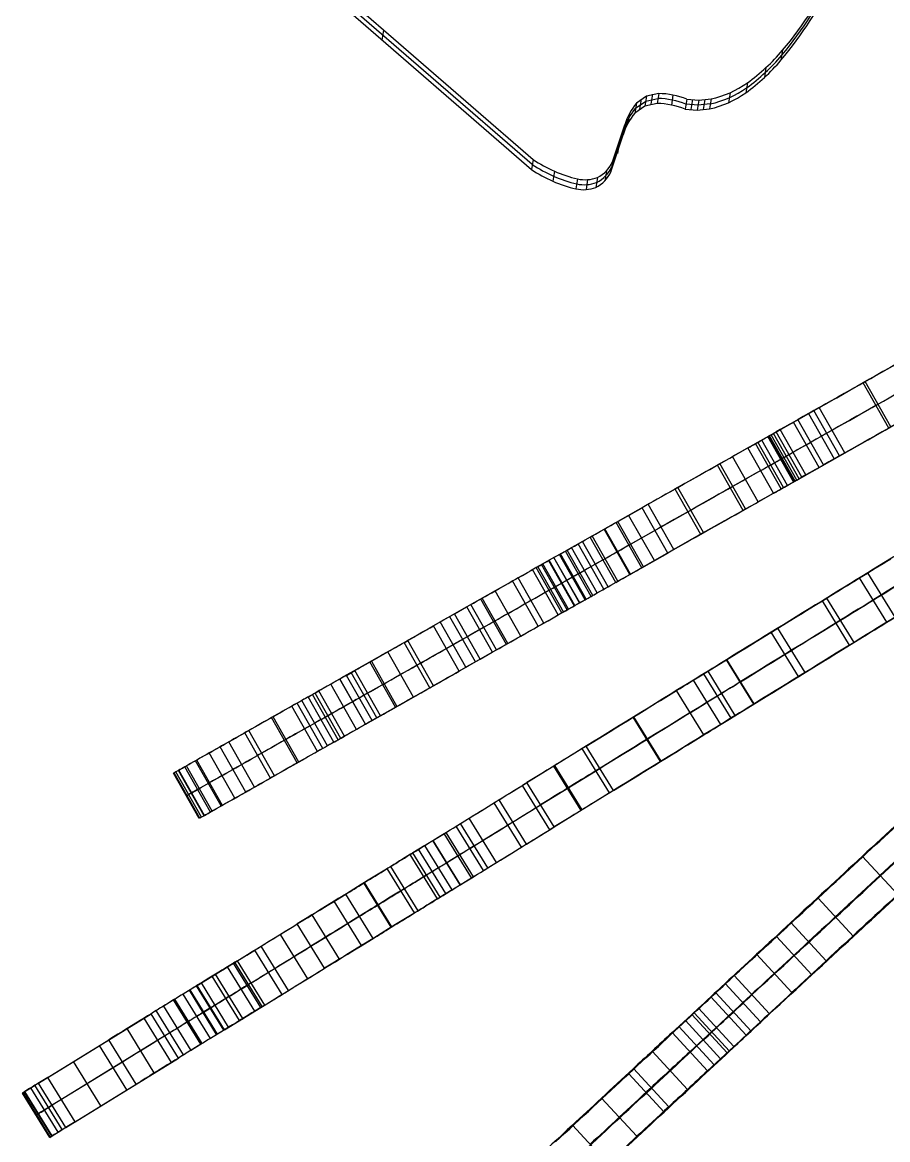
# Model space of a CAD drawing. Extents: x 14 to 133, y -39 to 144.
# Drawn here: x 14.09 to 47.3, y 27.97 to 70.88 of the extents above; entities that cross this region are included whole.
import ezdxf

# ---------------------------------------------------------------- set-up
doc = ezdxf.new("R2010")
doc.units = 0
doc.header["$MEASUREMENT"] = 0
doc.layers.add('LAYER_1', color=255, linetype='CONTINUOUS')

msp = doc.modelspace()

# ---------------------------------------------------------------- linework, layer by layer
at = {"layer": 'LAYER_1', "color": 9}
for p, q in [((22.237, 75.554, 70.058), (33.692, 65.617, 71.632)), ((22.237, 75.554, 70.058), (33.692, 65.617, 71.632)), ((22.175, 75.172, 68.096), (33.63, 65.235, 69.67)), ((22.175, 75.172, 68.096), (33.63, 65.235, 69.67)), ((33.661, 65.426, 70.651), (22.206, 75.363, 69.077)), ((27.902, 70.203, 68.883), (27.964, 70.586, 70.845)), ((43.271, 69.809, 70.512), (43.209, 69.426, 68.55)), ((43.271, 69.809, 70.512), (43.209, 69.426, 68.55)), ((42.634, 69.144, 70.662), (42.572, 68.762, 68.699)), ((41.92, 68.559, 70.798), (41.858, 68.177, 68.836)), ((41.92, 68.559, 70.798), (41.858, 68.177, 68.836)), ((37.628, 67.589, 70.104), (38.018, 67.86, 70.039)), ((38.049, 68.051, 71.02), (37.659, 67.78, 71.085)), ((38.049, 68.051, 71.02), (37.659, 67.78, 71.085)), ((37.84, 67.935, 71.049), (37.778, 67.553, 69.087)), ((38.049, 68.051, 71.02), (37.987, 67.669, 69.058)), ((38.049, 68.051, 71.02), (37.987, 67.669, 69.058)), ((38.018, 67.86, 70.039), (38.485, 67.957, 70.005)), ((38.516, 68.149, 70.986), (38.049, 68.051, 71.02)), ((38.516, 68.149, 70.986), (38.049, 68.051, 71.02)), ((38.277, 68.123, 70.999), (38.215, 67.741, 69.036)), ((38.516, 68.149, 70.986), (38.454, 67.766, 69.024)), ((38.516, 68.149, 70.986), (38.454, 67.766, 69.024)), ((39.064, 68.089, 70.98), (39.002, 67.706, 69.018)), ((39.593, 67.934, 70.994), (39.531, 67.552, 69.032)), ((39.593, 67.934, 70.994), (39.531, 67.552, 69.032)), ((39.593, 67.934, 70.994), (40.059, 67.893, 70.987)), ((39.593, 67.934, 70.994), (40.059, 67.893, 70.987)), ((39.764, 67.531, 69.028), (39.826, 67.914, 70.99)), ((40.059, 67.893, 70.987), (39.997, 67.511, 69.025)), ((40.059, 67.893, 70.987), (39.997, 67.511, 69.025)), ((40.059, 67.893, 70.987), (40.527, 67.939, 70.963)), ((40.059, 67.893, 70.987), (40.527, 67.939, 70.963)), ((40.231, 67.534, 69.013), (40.293, 67.916, 70.975)), ((40.527, 67.939, 70.963), (40.465, 67.557, 69.001)), ((40.527, 67.939, 70.963), (40.465, 67.557, 69.001)), ((41.256, 68.179, 70.893), (41.194, 67.797, 68.931)), ((37.395, 67.388, 71.17), (37.333, 67.005, 69.208)), ((37.659, 67.78, 71.085), (37.597, 67.397, 69.123)), ((37.659, 67.78, 71.085), (37.597, 67.397, 69.123)), ((37.987, 67.669, 69.058), (37.597, 67.397, 69.123)), ((37.987, 67.669, 69.058), (37.597, 67.397, 69.123)), ((38.454, 67.766, 69.024), (37.987, 67.669, 69.058)), ((38.454, 67.766, 69.024), (37.987, 67.669, 69.058)), ((39.531, 67.552, 69.032), (39.997, 67.511, 69.025)), ((39.531, 67.552, 69.032), (39.997, 67.511, 69.025)), ((40.028, 67.702, 70.006), (39.562, 67.743, 70.013)), ((39.997, 67.511, 69.025), (40.465, 67.557, 69.001)), ((39.997, 67.511, 69.025), (40.465, 67.557, 69.001)), ((40.496, 67.748, 69.982), (40.028, 67.702, 70.006)), ((36.744, 65.529, 71.553), (37.217, 66.95, 71.261)), ((36.744, 65.529, 71.553), (37.217, 66.95, 71.261)), ((37.217, 66.95, 71.261), (37.155, 66.568, 69.299)), ((37.217, 66.95, 71.261), (37.155, 66.568, 69.299)), ((36.682, 65.147, 69.591), (37.155, 66.568, 69.299)), ((36.682, 65.147, 69.591), (37.155, 66.568, 69.299)), ((37.186, 66.759, 70.28), (36.713, 65.338, 70.572)), ((37.002, 66.233, 71.407), (36.94, 65.85, 69.445)), ((33.692, 65.617, 71.632), (33.63, 65.235, 69.67)), ((33.692, 65.617, 71.632), (33.63, 65.235, 69.67)), ((36.744, 65.529, 71.553), (36.682, 65.147, 69.591)), ((36.744, 65.529, 71.553), (36.682, 65.147, 69.591)), ((34.512, 65.165, 71.695), (34.45, 64.783, 69.732)), ((35.402, 64.869, 71.724), (35.339, 64.486, 69.762)), ((35.402, 64.869, 71.724), (35.339, 64.486, 69.762)), ((35.787, 64.842, 71.717), (35.725, 64.459, 69.755)), ((36.165, 64.922, 71.689), (36.103, 64.54, 69.727)), ((36.165, 64.922, 71.689), (36.103, 64.54, 69.727)), ((36.506, 65.178, 71.629), (36.444, 64.796, 69.667)), ((42.748, 54.996, 67.461), (47.64, 57.765, 68.266)), ((47.424, 55.345, 69.095), (46.439, 57.086, 69.094)), ((47.347, 55.297, 61.148), (46.362, 57.037, 61.147)), ((43.733, 53.255, 67.462), (48.625, 56.024, 68.267)), ((44.675, 56.088, 70.073), (43.859, 55.626, 70.46)), ((44.675, 56.088, 70.073), (43.859, 55.626, 70.46)), ((44.267, 55.857, 70.267), (45.252, 54.116, 70.268)), ((45.459, 54.229, 63.439), (44.473, 55.97, 63.438)), ((45.459, 54.229, 63.439), (44.473, 55.97, 63.438)), ((45.66, 54.347, 70.074), (44.675, 56.088, 70.073)), ((45.66, 54.347, 70.074), (44.675, 56.088, 70.073)), ((44.674, 53.785, 64.614), (43.688, 55.526, 64.613)), ((44.844, 53.885, 70.461), (43.859, 55.626, 70.46)), ((44.844, 53.885, 70.461), (43.859, 55.626, 70.46)), ((43.695, 53.233, 67.841), (42.709, 54.974, 67.84)), ((42.731, 54.985, 67.084), (42.831, 55.042, 66.469)), ((42.731, 54.985, 67.084), (42.831, 55.042, 66.469)), ((43.716, 53.245, 67.085), (42.731, 54.985, 67.084)), ((43.716, 53.245, 67.085), (42.731, 54.985, 67.084)), ((43.754, 53.266, 66.775), (42.769, 55.007, 66.774)), ((42.831, 55.042, 66.469), (43.028, 55.153, 65.886)), ((42.831, 55.042, 66.469), (43.028, 55.153, 65.886)), ((43.816, 53.301, 66.47), (42.831, 55.042, 66.469)), ((43.816, 53.301, 66.47), (42.831, 55.042, 66.469)), ((43.903, 53.35, 66.173), (42.918, 55.091, 66.172)), ((44.014, 53.413, 65.887), (43.028, 55.153, 65.886)), ((44.014, 53.413, 65.887), (43.028, 55.153, 65.886)), ((44.161, 53.5, 72.058), (43.176, 55.24, 72.057)), ((44.351, 54.755, 70.461), (45.168, 55.218, 70.074)), ((40.767, 53.875, 69.62), (41.943, 54.541, 69.028)), ((40.767, 53.875, 69.62), (41.943, 54.541, 69.028)), ((42.928, 52.8, 69.029), (41.943, 54.541, 69.028)), ((42.928, 52.8, 69.029), (41.943, 54.541, 69.028)), ((43.22, 52.965, 68.827), (42.235, 54.706, 68.826)), ((43.309, 53.018, 73.543), (42.324, 54.759, 73.542)), ((43.309, 53.018, 73.543), (42.324, 54.759, 73.542)), ((43.456, 53.099, 68.546), (42.471, 54.839, 68.545)), ((43.456, 53.099, 68.546), (42.471, 54.839, 68.545)), ((42.339, 52.467, 69.323), (41.354, 54.208, 69.322)), ((43.324, 54.172, 66.469), (43.223, 54.115, 67.084)), ((43.521, 54.283, 65.886), (43.324, 54.172, 66.469)), ((45.66, 54.347, 70.074), (44.844, 53.885, 70.461)), ((45.66, 54.347, 70.074), (44.844, 53.885, 70.461)), ((41.752, 52.135, 69.621), (40.767, 53.875, 69.62)), ((41.752, 52.135, 69.621), (40.767, 53.875, 69.62)), ((41.851, 52.194, 75.526), (40.865, 53.934, 75.525)), ((42.436, 53.67, 69.028), (41.26, 53.005, 69.621)), ((40.054, 53.472, 70.057), (39.128, 52.952, 77.48)), ((43.716, 53.245, 67.085), (43.816, 53.301, 66.47)), ((43.716, 53.245, 67.085), (43.816, 53.301, 66.47)), ((43.816, 53.301, 66.47), (44.014, 53.413, 65.887)), ((43.816, 53.301, 66.47), (44.014, 53.413, 65.887)), ((39.256, 53.024, 77.347), (36.941, 51.715, 79.61)), ((39.256, 53.024, 77.347), (36.941, 51.715, 79.61)), ((40.128, 51.216, 70.829), (39.143, 52.957, 70.828)), ((40.241, 51.284, 77.348), (39.256, 53.024, 77.347)), ((40.241, 51.284, 77.348), (39.256, 53.024, 77.347)), ((41.752, 52.135, 69.621), (42.928, 52.8, 69.029)), ((41.752, 52.135, 69.621), (42.928, 52.8, 69.029)), ((39.099, 50.638, 78.501), (38.114, 52.379, 78.5)), ((36.883, 51.68, 74.557), (37.878, 52.242, 72.51)), ((36.883, 51.68, 74.557), (37.878, 52.242, 72.51)), ((38.348, 50.21, 73.523), (37.362, 51.95, 73.522)), ((37.433, 50.845, 79.611), (39.748, 52.154, 77.348)), ((38.863, 50.501, 72.511), (37.878, 52.242, 72.51)), ((38.863, 50.501, 72.511), (37.878, 52.242, 72.51)), ((37.868, 49.939, 74.558), (36.883, 51.68, 74.557)), ((37.868, 49.939, 74.558), (36.883, 51.68, 74.557)), ((37.926, 49.975, 79.611), (36.941, 51.715, 79.61)), ((37.926, 49.975, 79.611), (36.941, 51.715, 79.61)), ((41.039, 51.732, 70.058), (40.113, 51.211, 77.481)), ((35.882, 51.116, 79.77), (35, 50.617, 79.384)), ((35.882, 51.116, 79.77), (35, 50.617, 79.384)), ((36.867, 49.375, 79.771), (35.882, 51.116, 79.77)), ((36.867, 49.375, 79.771), (35.882, 51.116, 79.77)), ((36.95, 49.42, 75.621), (35.965, 51.161, 75.62)), ((36.95, 49.42, 75.621), (35.965, 51.161, 75.62)), ((37.406, 49.68, 79.773), (36.42, 51.421, 79.772)), ((37.437, 49.696, 75.122), (36.452, 51.436, 75.121)), ((38.371, 51.372, 72.51), (37.376, 50.809, 74.558)), ((40.241, 51.284, 77.348), (37.926, 49.975, 79.611)), ((40.241, 51.284, 77.348), (37.926, 49.975, 79.611)), ((36.155, 48.97, 76.003), (35.169, 50.711, 76.002)), ((36.155, 48.97, 76.003), (35.169, 50.711, 76.002)), ((36.415, 49.119, 79.612), (35.43, 50.86, 79.611)), ((36.575, 49.208, 75.874), (35.59, 50.948, 75.873)), ((34.496, 50.331, 79.126), (34.071, 50.091, 79.24)), ((34.496, 50.331, 79.126), (34.071, 50.091, 79.24)), ((34.284, 50.211, 79.183), (35.269, 48.471, 79.184)), ((34.709, 50.45, 75.884), (34.307, 50.222, 75.471)), ((34.709, 50.45, 75.884), (34.307, 50.222, 75.471)), ((35.292, 48.482, 75.472), (34.307, 50.222, 75.471)), ((35.292, 48.482, 75.472), (34.307, 50.222, 75.471)), ((35.474, 48.585, 75.703), (34.489, 50.325, 75.702)), ((34.496, 50.331, 79.126), (35, 50.617, 79.384)), ((34.496, 50.331, 79.126), (35, 50.617, 79.384)), ((35.482, 48.591, 79.127), (34.496, 50.331, 79.126)), ((35.482, 48.591, 79.127), (34.496, 50.331, 79.126)), ((35.695, 48.71, 75.885), (34.709, 50.45, 75.884)), ((35.695, 48.71, 75.885), (34.709, 50.45, 75.884)), ((35.735, 48.735, 79.251), (34.75, 50.475, 79.25)), ((35.917, 48.836, 75.981), (34.932, 50.576, 75.98)), ((35.985, 48.876, 79.385), (35, 50.617, 79.384)), ((35.985, 48.876, 79.385), (35, 50.617, 79.384)), ((35.493, 49.746, 79.385), (36.374, 50.246, 79.77)), ((37.868, 49.939, 74.558), (38.863, 50.501, 72.511)), ((37.868, 49.939, 74.558), (38.863, 50.501, 72.511)), ((34.071, 50.091, 79.24), (33.668, 49.863, 79.27)), ((34.071, 50.091, 79.24), (33.668, 49.863, 79.27)), ((34.654, 48.122, 79.271), (33.668, 49.863, 79.27)), ((34.654, 48.122, 79.271), (33.668, 49.863, 79.27)), ((34.8, 48.203, 74.308), (33.815, 49.943, 74.307)), ((34.8, 48.203, 74.308), (33.815, 49.943, 74.307)), ((33.87, 49.977, 79.255), (34.855, 48.236, 79.256)), ((35.007, 48.32, 74.912), (34.022, 50.06, 74.911)), ((35.056, 48.35, 79.241), (34.071, 50.091, 79.24)), ((35.056, 48.35, 79.241), (34.071, 50.091, 79.24)), ((33.894, 47.692, 79.085), (32.909, 49.433, 79.084)), ((34.103, 47.807, 72.056), (33.118, 49.547, 72.055)), ((34.564, 49.221, 79.24), (34.989, 49.461, 79.126)), ((34.8, 49.352, 75.472), (35.202, 49.58, 75.885)), ((35.493, 49.746, 79.385), (34.989, 49.461, 79.126)), ((36.867, 49.375, 79.771), (35.985, 48.876, 79.385)), ((36.867, 49.375, 79.771), (35.985, 48.876, 79.385)), ((47.273, 47.843, 68.673), (46.224, 49.546, 68.673)), ((47.589, 48.04, 60.783), (46.54, 49.743, 60.783)), ((32.237, 49.047, 69.89), (31.152, 48.431, 67.586)), ((32.237, 49.047, 69.89), (31.152, 48.431, 67.586)), ((33.222, 47.306, 69.891), (32.237, 49.047, 69.89)), ((33.222, 47.306, 69.891), (32.237, 49.047, 69.89)), ((33.225, 47.313, 78.633), (32.24, 49.054, 78.632)), ((33.225, 47.313, 78.633), (32.24, 49.054, 78.632)), ((34.161, 48.993, 79.271), (34.564, 49.221, 79.24)), ((40.062, 45.752, 68.218), (45.454, 49.072, 69.136)), ((32.288, 46.782, 77.456), (31.303, 48.523, 77.455)), ((32.288, 46.782, 77.456), (31.303, 48.523, 77.455)), ((32.673, 46.995, 68.743), (31.687, 48.735, 68.742)), ((32.723, 47.029, 78.079), (31.738, 48.77, 78.078)), ((35.482, 48.591, 79.127), (35.056, 48.35, 79.241)), ((35.482, 48.591, 79.127), (35.056, 48.35, 79.241)), ((35.695, 48.71, 75.885), (35.292, 48.482, 75.472)), ((35.695, 48.71, 75.885), (35.292, 48.482, 75.472)), ((35.482, 48.591, 79.127), (35.985, 48.876, 79.385)), ((35.482, 48.591, 79.127), (35.985, 48.876, 79.385)), ((45.846, 46.967, 62.117), (44.798, 48.67, 62.118)), ((45.846, 46.967, 62.117), (44.798, 48.67, 62.118)), ((46.013, 47.067, 69.397), (44.964, 48.771, 69.397)), ((46.013, 47.067, 69.397), (44.964, 48.771, 69.397)), ((31.152, 48.431, 67.586), (29.874, 47.707, 65.739)), ((31.152, 48.431, 67.586), (29.874, 47.707, 65.739)), ((31.666, 46.43, 76.32), (30.681, 48.17, 76.319)), ((32.137, 46.691, 67.587), (31.152, 48.431, 67.586)), ((32.137, 46.691, 67.587), (31.152, 48.431, 67.586)), ((31.644, 47.561, 67.587), (32.729, 48.177, 69.89)), ((35.056, 48.35, 79.241), (34.654, 48.122, 79.271)), ((35.056, 48.35, 79.241), (34.654, 48.122, 79.271)), ((30.859, 45.967, 65.74), (29.874, 47.707, 65.739)), ((30.859, 45.967, 65.74), (29.874, 47.707, 65.739)), ((31.114, 46.117, 75.138), (30.129, 47.857, 75.137)), ((31.114, 46.117, 75.138), (30.129, 47.857, 75.137)), ((31.477, 46.317, 66.683), (30.491, 48.057, 66.682)), ((26.311, 45.69, 64.758), (29.628, 47.567, 65.303)), ((30.367, 46.837, 65.739), (31.644, 47.561, 67.587)), ((33.222, 47.306, 69.891), (32.137, 46.691, 67.587)), ((33.222, 47.306, 69.891), (32.137, 46.691, 67.587)), ((41.11, 44.049, 68.217), (46.503, 47.369, 69.136)), ((43.883, 45.757, 64.017), (42.834, 47.46, 64.017)), ((44.133, 45.91, 70.269), (43.085, 47.613, 70.269)), ((29.725, 45.328, 71.739), (28.74, 47.069, 71.738)), ((29.871, 45.406, 63.791), (28.885, 47.146, 63.79)), ((26.85, 45.989, 55.176), (28.117, 46.71, 61.715)), ((26.85, 45.989, 55.176), (28.117, 46.71, 61.715)), ((27.484, 46.35, 58.445), (28.469, 44.609, 58.446)), ((29.102, 44.97, 61.716), (28.117, 46.71, 61.715)), ((29.102, 44.97, 61.716), (28.117, 46.71, 61.715)), ((32.137, 46.691, 67.587), (30.859, 45.967, 65.74)), ((32.137, 46.691, 67.587), (30.859, 45.967, 65.74)), ((42.162, 44.697, 66.217), (41.113, 46.4, 66.218)), ((42.162, 44.697, 66.217), (41.113, 46.4, 66.218)), ((42.183, 44.709, 70.89), (41.134, 46.412, 70.89)), ((42.183, 44.709, 70.89), (41.134, 46.412, 70.89)), ((26.525, 45.804, 53.684), (26.85, 45.989, 55.176)), ((26.525, 45.804, 53.684), (26.85, 45.989, 55.176)), ((27.835, 44.249, 55.177), (26.85, 45.989, 55.176)), ((27.835, 44.249, 55.177), (26.85, 45.989, 55.176)), ((28.417, 44.586, 68.298), (27.432, 46.326, 68.297)), ((28.417, 44.586, 68.298), (27.432, 46.326, 68.297)), ((41.457, 44.263, 67.444), (40.409, 45.966, 67.445)), ((27.262, 43.923, 53.088), (26.277, 45.663, 53.087)), ((27.265, 43.931, 64.636), (26.279, 45.672, 64.635)), ((27.51, 44.064, 53.685), (26.525, 45.804, 53.684)), ((27.51, 44.064, 53.685), (26.525, 45.804, 53.684)), ((27.691, 44.167, 54.425), (26.706, 45.907, 54.424)), ((27.296, 43.949, 64.759), (30.613, 45.827, 65.304)), ((28.61, 45.84, 61.715), (27.343, 45.119, 55.176)), ((40.901, 43.92, 68.773), (39.853, 45.624, 68.773)), ((40.901, 43.92, 68.773), (39.853, 45.624, 68.773)), ((41.293, 44.161, 72.615), (40.245, 45.864, 72.616)), ((26.209, 43.331, 58.999), (25.224, 45.071, 58.998)), ((26.312, 43.385, 52.076), (25.327, 45.126, 52.075)), ((26.456, 43.472, 60.853), (25.471, 45.212, 60.852)), ((26.456, 43.472, 60.853), (25.471, 45.212, 60.852)), ((26.91, 43.724, 52.563), (25.925, 45.464, 52.562)), ((26.91, 43.724, 52.563), (25.925, 45.464, 52.562)), ((27.343, 45.119, 55.176), (27.017, 44.934, 53.684)), ((40.244, 43.514, 74.212), (39.195, 45.217, 74.213)), ((40.244, 43.514, 74.212), (39.195, 45.217, 74.213)), ((25.624, 42.995, 51.786), (24.639, 44.736, 51.785)), ((25.624, 42.995, 51.786), (24.639, 44.736, 51.785)), ((25.805, 43.1, 56.123), (24.819, 44.84, 56.122)), ((26.048, 43.238, 57.132), (25.063, 44.979, 57.131)), ((26.048, 43.238, 57.132), (25.063, 44.979, 57.131)), ((27.835, 44.249, 55.177), (29.102, 44.97, 61.716)), ((27.835, 44.249, 55.177), (29.102, 44.97, 61.716)), ((24.698, 42.471, 51.636), (23.713, 44.211, 51.635)), ((25.412, 42.877, 55.178), (24.427, 44.618, 55.177)), ((25.412, 42.877, 55.178), (24.427, 44.618, 55.177)), ((27.51, 44.064, 53.685), (27.835, 44.249, 55.177)), ((27.51, 44.064, 53.685), (27.835, 44.249, 55.177)), ((38.609, 42.509, 70.258), (37.561, 44.212, 70.258)), ((24.642, 42.441, 54.27), (23.657, 44.181, 54.269)), ((37.015, 43.876, 70.728), (36.155, 43.345, 77.696)), ((38.582, 42.491, 76.247), (37.533, 44.194, 76.248)), ((23.61, 41.856, 53.821), (22.625, 43.597, 53.82)), ((23.61, 41.856, 53.821), (22.625, 43.597, 53.82)), ((23.763, 41.941, 51.624), (22.777, 43.682, 51.623)), ((23.763, 41.941, 51.624), (22.777, 43.682, 51.623)), ((22.662, 41.32, 53.912), (21.676, 43.06, 53.911)), ((23.004, 41.512, 51.616), (22.019, 43.253, 51.615)), ((35.728, 43.082, 78.107), (33.285, 41.577, 80.273)), ((35.728, 43.082, 78.107), (33.285, 41.577, 80.273)), ((36.623, 41.286, 72.26), (35.575, 42.989, 72.261)), ((36.623, 41.286, 72.26), (35.575, 42.989, 72.261)), ((36.776, 41.379, 78.106), (35.728, 43.082, 78.107)), ((36.776, 41.379, 78.106), (35.728, 43.082, 78.107)), ((21.721, 40.787, 53.748), (20.736, 42.527, 53.747)), ((21.721, 40.787, 53.748), (20.736, 42.527, 53.747)), ((21.765, 40.811, 51.835), (20.78, 42.551, 51.834)), ((22.25, 41.085, 51.7), (21.265, 42.826, 51.699)), ((22.25, 41.085, 51.7), (21.265, 42.826, 51.699)), ((19.912, 42.061, 52.988), (19.906, 42.057, 52.589)), ((19.912, 42.061, 52.988), (19.906, 42.057, 52.589)), ((20.892, 40.317, 52.59), (19.906, 42.057, 52.589)), ((20.892, 40.317, 52.59), (19.906, 42.057, 52.589)), ((20.095, 42.164, 53.328), (19.912, 42.061, 52.988)), ((20.095, 42.164, 53.328), (19.912, 42.061, 52.988)), ((20.897, 40.32, 52.989), (19.912, 42.061, 52.988)), ((20.897, 40.32, 52.989), (19.912, 42.061, 52.988)), ((20.968, 40.361, 53.173), (19.983, 42.101, 53.172)), ((21.062, 40.413, 52.287), (20.076, 42.153, 52.286)), ((21.08, 40.424, 53.329), (20.095, 42.164, 53.328)), ((21.08, 40.424, 53.329), (20.095, 42.164, 53.328)), ((21.308, 40.552, 52.064), (20.322, 42.293, 52.063)), ((21.308, 40.552, 52.064), (20.322, 42.293, 52.063)), ((21.378, 40.593, 53.584), (20.393, 42.333, 53.583)), ((33.809, 40.726, 80.273), (36.252, 42.23, 78.107)), ((35.539, 40.618, 73.701), (34.49, 42.321, 73.701)), ((35.571, 40.636, 79.214), (34.522, 42.339, 79.215)), ((38.063, 42.173, 70.728), (37.203, 41.641, 77.696)), ((20.871, 40.305, 52.79), (19.885, 42.046, 52.789)), ((34.505, 39.981, 75.191), (33.457, 41.684, 75.192)), ((34.505, 39.981, 75.191), (33.457, 41.684, 75.192)), ((20.404, 41.19, 52.989), (20.587, 41.294, 53.328)), ((34.334, 39.874, 80.273), (33.285, 41.577, 80.273)), ((34.334, 39.874, 80.273), (33.285, 41.577, 80.273)), ((36.776, 41.379, 78.106), (34.334, 39.874, 80.273)), ((36.776, 41.379, 78.106), (34.334, 39.874, 80.273)), ((20.399, 41.187, 52.59), (20.404, 41.19, 52.989)), ((33.252, 39.208, 81.12), (32.203, 40.911, 81.121)), ((33.438, 39.324, 76.679), (32.39, 41.027, 76.68)), ((21.08, 40.424, 53.329), (20.897, 40.32, 52.989)), ((21.08, 40.424, 53.329), (20.897, 40.32, 52.989)), ((20.897, 40.32, 52.989), (20.892, 40.317, 52.59)), ((20.897, 40.32, 52.989), (20.892, 40.317, 52.59)), ((31.794, 38.311, 78.107), (30.745, 40.014, 78.107)), ((31.952, 38.408, 81.185), (30.904, 40.111, 81.185)), ((31.952, 38.408, 81.185), (30.904, 40.111, 81.185)), ((32.283, 38.612, 78.074), (31.235, 40.315, 78.074)), ((32.283, 38.612, 78.074), (31.235, 40.315, 78.074)), ((31.324, 38.022, 77.94), (30.276, 39.725, 77.94)), ((31.324, 38.022, 77.94), (30.276, 39.725, 77.94)), ((31.406, 38.071, 80.97), (30.357, 39.774, 80.971)), ((29.542, 39.274, 77.02), (29.082, 38.99, 75.6)), ((29.542, 39.274, 77.02), (29.082, 38.99, 75.6)), ((30.347, 37.42, 76.316), (29.298, 39.123, 76.316)), ((30.591, 37.57, 77.02), (29.542, 39.274, 77.02)), ((30.591, 37.57, 77.02), (29.542, 39.274, 77.02)), ((30.895, 37.758, 77.549), (29.846, 39.461, 77.549)), ((30.901, 37.761, 80.644), (29.853, 39.464, 80.644)), ((30.901, 37.761, 80.644), (29.853, 39.464, 80.644)), ((30.02, 37.218, 80.682), (28.972, 38.921, 80.683)), ((30.13, 37.287, 75.6), (29.082, 38.99, 75.6)), ((30.13, 37.287, 75.6), (29.082, 38.99, 75.6)), ((47.689, 37.386, 60.732), (46.332, 38.856, 60.74)), ((29.145, 36.679, 80.559), (28.096, 38.383, 80.559)), ((29.145, 36.679, 80.559), (28.096, 38.383, 80.559)), ((29.283, 36.766, 73.164), (28.234, 38.469, 73.164)), ((29.606, 38.139, 75.6), (30.067, 38.422, 77.02)), ((28.248, 36.128, 80.109), (27.2, 37.831, 80.109)), ((28.276, 36.147, 70.813), (27.227, 37.85, 70.813)), ((28.276, 36.147, 70.813), (27.227, 37.85, 70.813)), ((27.555, 35.701, 79.304), (26.506, 37.404, 79.304)), ((27.555, 35.701, 79.304), (26.506, 37.404, 79.304)), ((30.591, 37.57, 77.02), (30.13, 37.287, 75.6)), ((30.591, 37.57, 77.02), (30.13, 37.287, 75.6)), ((27.105, 35.426, 68.774), (26.057, 37.129, 68.774)), ((45.994, 35.778, 68.982), (44.637, 37.248, 68.99)), ((45.994, 35.778, 68.982), (44.637, 37.248, 68.99)), ((26.259, 34.903, 76.888), (25.21, 36.606, 76.889)), ((25.69, 34.555, 66.961), (24.641, 36.258, 66.961)), ((25.69, 34.555, 66.961), (24.641, 36.258, 66.961)), ((38.534, 31.621, 68.386), (43.339, 36.048, 69.398)), ((44.948, 34.846, 62.958), (43.592, 36.315, 62.966)), ((44.948, 34.846, 62.958), (43.592, 36.315, 62.966)), ((25.04, 34.153, 74.418), (23.991, 35.856, 74.418)), ((25.04, 34.153, 74.418), (23.991, 35.856, 74.418)), ((44.399, 34.304, 69.454), (43.042, 35.774, 69.461)), ((20.803, 33.896, 64.937), (23.426, 35.51, 65.384)), ((24.061, 33.551, 72.051), (23.013, 35.254, 72.051)), ((24.298, 33.699, 65.079), (23.25, 35.402, 65.08)), ((23.297, 33.081, 69.577), (22.248, 34.785, 69.577)), ((23.297, 33.081, 69.577), (22.248, 34.785, 69.577)), ((23.392, 33.142, 62.826), (22.344, 34.845, 62.827)), ((23.392, 33.142, 62.826), (22.344, 34.845, 62.827)), ((43.629, 33.621, 64.32), (42.273, 35.091, 64.327)), ((22.552, 32.626, 56.536), (21.503, 34.329, 56.536)), ((23.009, 32.907, 59.106), (21.96, 34.61, 59.107)), ((23.009, 32.907, 59.106), (21.96, 34.61, 59.107)), ((23.247, 33.053, 60.96), (22.198, 34.756, 60.96)), ((39.891, 30.151, 68.378), (44.695, 34.578, 69.39)), ((22.007, 32.291, 53.989), (20.959, 33.994, 53.99)), ((22.007, 32.291, 53.989), (20.959, 33.994, 53.99)), ((22.426, 32.546, 67.305), (21.377, 34.249, 67.306)), ((42.425, 32.503, 65.867), (41.069, 33.973, 65.875)), ((42.425, 32.503, 65.867), (41.069, 33.973, 65.875)), ((42.77, 32.801, 69.617), (41.414, 34.271, 69.625)), ((42.77, 32.801, 69.617), (41.414, 34.271, 69.625)), ((20.798, 33.893, 64.909), (20.257, 33.56, 61.033)), ((20.798, 33.893, 64.909), (20.257, 33.56, 61.033)), ((21.305, 31.857, 61.033), (20.257, 33.56, 61.033)), ((21.305, 31.857, 61.033), (20.257, 33.56, 61.033)), ((21.546, 32.005, 62.976), (20.498, 33.708, 62.977)), ((21.575, 32.025, 52.769), (20.526, 33.728, 52.77)), ((21.575, 32.025, 52.769), (20.526, 33.728, 52.77)), ((21.825, 32.179, 53.363), (20.776, 33.882, 53.363)), ((21.847, 32.19, 64.909), (20.798, 33.893, 64.909)), ((21.847, 32.19, 64.909), (20.798, 33.893, 64.909)), ((21.851, 32.193, 64.936), (24.474, 33.807, 65.383)), ((42.061, 32.138, 71.263), (40.704, 33.608, 71.271)), ((20.563, 31.401, 55.78), (19.514, 33.104, 55.78)), ((20.563, 31.401, 55.78), (19.514, 33.104, 55.78)), ((20.94, 31.634, 52.012), (19.891, 33.337, 52.013)), ((20.985, 31.661, 58.396), (19.936, 33.364, 58.397)), ((20.781, 32.709, 61.033), (21.322, 33.041, 64.909)), ((41.872, 31.987, 66.781), (40.516, 33.457, 66.789)), ((15.063, 30.365, 51.648), (19.029, 32.806, 51.693)), ((15.063, 30.365, 51.648), (19.029, 32.806, 51.693)), ((19.812, 30.939, 54.623), (18.764, 32.642, 54.623)), ((19.812, 30.939, 54.623), (18.764, 32.642, 54.623)), ((20.077, 31.103, 51.693), (19.029, 32.806, 51.693)), ((20.077, 31.103, 51.693), (19.029, 32.806, 51.693)), ((20.276, 31.225, 55.122), (19.228, 32.928, 55.122)), ((39.538, 32.55, 67.904), (40.044, 33.016, 67.784)), ((39.538, 32.55, 67.904), (40.044, 33.016, 67.784)), ((39.791, 32.783, 67.844), (41.147, 31.313, 67.836)), ((41.236, 31.369, 72.806), (39.88, 32.839, 72.814)), ((41.236, 31.369, 72.806), (39.88, 32.839, 72.814)), ((41.4, 31.546, 67.776), (40.044, 33.016, 67.784)), ((41.4, 31.546, 67.776), (40.044, 33.016, 67.784)), ((19.153, 30.534, 54.241), (18.105, 32.237, 54.242)), ((21.847, 32.19, 64.909), (21.305, 31.857, 61.033)), ((21.847, 32.19, 64.909), (21.305, 31.857, 61.033)), ((39.034, 32.084, 68.106), (39.538, 32.55, 67.904)), ((39.034, 32.084, 68.106), (39.538, 32.55, 67.904)), ((39.286, 32.317, 68.005), (40.642, 30.847, 67.997)), ((40.894, 31.08, 67.896), (39.538, 32.55, 67.904)), ((40.894, 31.08, 67.896), (39.538, 32.55, 67.904)), ((40.722, 32.281, 67.78), (40.216, 31.815, 67.9)), ((14.71, 30.147, 53.336), (17.402, 31.805, 53.99)), ((14.71, 30.147, 53.336), (17.402, 31.805, 53.99)), ((19.553, 31.955, 51.693), (15.587, 29.513, 51.648)), ((18.451, 30.101, 53.99), (17.402, 31.805, 53.99)), ((18.451, 30.101, 53.99), (17.402, 31.805, 53.99)), ((40.391, 30.614, 68.098), (39.034, 32.084, 68.106)), ((40.391, 30.614, 68.098), (39.034, 32.084, 68.106)), ((40.216, 31.815, 67.9), (39.712, 31.349, 68.102)), ((18.094, 29.882, 51.66), (17.046, 31.585, 51.661)), ((39.623, 29.903, 68.554), (38.267, 31.373, 68.562)), ((40.894, 31.08, 67.896), (41.4, 31.546, 67.776)), ((40.894, 31.08, 67.896), (41.4, 31.546, 67.776)), ((17.927, 30.953, 53.99), (15.234, 29.296, 53.336)), ((17.106, 29.273, 53.656), (16.057, 30.977, 53.656)), ((16.111, 28.661, 51.648), (20.077, 31.103, 51.693)), ((16.111, 28.661, 51.648), (20.077, 31.103, 51.693)), ((40.391, 30.614, 68.098), (40.894, 31.08, 67.896)), ((40.391, 30.614, 68.098), (40.894, 31.08, 67.896)), ((38.719, 29.027, 76.655), (37.363, 30.497, 76.663)), ((38.9, 29.233, 69.126), (37.544, 30.703, 69.134)), ((38.9, 29.233, 69.126), (37.544, 30.703, 69.134)), ((15.618, 28.358, 51.819), (14.569, 30.061, 51.819)), ((15.759, 28.444, 53.336), (14.71, 30.147, 53.336)), ((15.759, 28.444, 53.336), (14.71, 30.147, 53.336)), ((16.111, 28.661, 51.648), (15.063, 30.365, 51.648)), ((16.111, 28.661, 51.648), (15.063, 30.365, 51.648)), ((15.759, 28.444, 53.336), (18.451, 30.101, 53.99)), ((15.759, 28.444, 53.336), (18.451, 30.101, 53.99)), ((14.087, 29.764, 52.567), (14.182, 29.822, 52.216)), ((14.087, 29.764, 52.567), (14.182, 29.822, 52.216)), ((14.171, 29.815, 52.921), (14.087, 29.764, 52.567)), ((14.171, 29.815, 52.921), (14.087, 29.764, 52.567)), ((15.136, 28.061, 52.566), (14.087, 29.764, 52.567)), ((15.136, 28.061, 52.566), (14.087, 29.764, 52.567)), ((15.156, 28.073, 52.751), (14.107, 29.776, 52.751)), ((15.161, 28.076, 52.383), (14.113, 29.78, 52.383)), ((15.22, 28.112, 52.921), (14.171, 29.815, 52.921)), ((15.22, 28.112, 52.921), (14.171, 29.815, 52.921)), ((15.23, 28.119, 52.215), (14.182, 29.822, 52.216)), ((15.23, 28.119, 52.215), (14.182, 29.822, 52.216)), ((15.461, 28.261, 53.179), (14.413, 29.964, 53.179)), ((36.781, 29.996, 69.887), (35.804, 29.048, 78.671)), ((37.68, 28.101, 70.385), (36.324, 29.571, 70.393)), ((14.706, 28.97, 52.215), (14.612, 28.912, 52.566)), ((14.612, 28.912, 52.566), (14.696, 28.964, 52.921)), ((36.562, 27.062, 71.808), (35.206, 28.532, 71.816)), ((36.562, 27.062, 71.808), (35.206, 28.532, 71.816)), ((38.138, 28.526, 69.879), (37.161, 27.578, 78.663)), ((15.136, 28.061, 52.566), (15.23, 28.119, 52.215)), ((15.136, 28.061, 52.566), (15.23, 28.119, 52.215)), ((15.22, 28.112, 52.921), (15.136, 28.061, 52.566)), ((15.22, 28.112, 52.921), (15.136, 28.061, 52.566))]:
    msp.add_line(p, q, dxfattribs=at)
at = {"layer": 'LAYER_1', "color": 9, "extrusion": (0.031089, 0.19122, 0.981055)}
for centre, radius, start, end in [((-16.678, -69.275, 83.87), 17.106, 150.1119, 162.9752), ((-16.678, -69.275, 83.87), 17.106, 150.1119, 162.9752), ((-16.678, -69.275, 81.87), 17.106, 150.1119, 162.9752), ((-16.678, -69.275, 81.87), 17.106, 150.1119, 162.9752), ((-16.678, -69.274, 82.87), 17.105, 150.1118, 162.9752), ((-24.795, -64.724, 82.87), 7.801, 135.6668, 149.3794), ((-24.795, -64.724, 83.87), 7.801, 135.6668, 149.3794), ((-24.795, -64.724, 83.87), 7.801, 135.6668, 149.3794), ((-24.795, -64.724, 81.87), 7.801, 135.6668, 149.3794), ((-24.795, -64.724, 81.87), 7.801, 135.6668, 149.3794), ((-27.667, -61.948, 82.87), 3.807, 112.0989, 135.3464), ((-27.667, -61.948, 83.87), 3.807, 112.0991, 135.3462), ((-27.667, -61.948, 83.87), 3.807, 112.0991, 135.3462), ((-27.519, -55.245, 82.87), 3.089, 257.6901, 278.1552), ((-27.519, -55.245, 83.87), 3.089, 257.6901, 278.1551), ((-27.519, -55.245, 83.87), 3.089, 257.6901, 278.1551), ((-27.667, -61.948, 81.87), 3.807, 112.0991, 135.3462), ((-27.667, -61.948, 81.87), 3.807, 112.0991, 135.3462), ((-28.333, -56.605, 81.87), 2.359, 329.7993, 353.1856), ((-28.333, -56.605, 81.87), 2.359, 329.7993, 353.1856), ((-28.333, -56.605, 82.87), 2.359, 329.799, 353.1858), ((-28.333, -56.605, 83.87), 2.359, 329.7993, 353.1856), ((-28.333, -56.605, 83.87), 2.359, 329.7993, 353.1856), ((-27.519, -55.245, 81.87), 3.089, 257.6901, 278.1551), ((-27.519, -55.245, 81.87), 3.089, 257.6901, 278.1551), ((-24.892, -59.548, 81.87), 5.068, 64.6934, 85.9391), ((-24.892, -59.548, 81.87), 5.068, 64.6934, 85.9391), ((-24.892, -59.548, 82.87), 5.068, 64.6934, 85.9392), ((-24.892, -59.548, 83.87), 5.068, 64.6934, 85.9391), ((-24.892, -59.548, 83.87), 5.068, 64.6934, 85.9391), ((-24.484, -55.718, 82.87), 1.313, 127.2067, 164.9922), ((-24.484, -55.718, 83.87), 1.313, 127.2074, 164.9915), ((-24.484, -55.718, 83.87), 1.313, 127.2074, 164.9915), ((-24.599, -55.859, 83.87), 1.367, 87.2286, 119.7699), ((-24.599, -55.859, 83.87), 1.367, 87.2286, 119.7699), ((-24.484, -55.718, 81.87), 1.313, 127.2074, 164.9915), ((-24.484, -55.718, 81.87), 1.313, 127.2074, 164.9915), ((-24.599, -55.859, 81.87), 1.367, 87.2286, 119.7699), ((-24.599, -55.859, 81.87), 1.367, 87.2286, 119.7699), ((-24.599, -55.859, 82.87), 1.367, 87.228, 119.7705)]:
    msp.add_arc(centre, radius, start, end, dxfattribs=at)
at = {"layer": 'LAYER_1', "color": 9, "extrusion": (-0.492599, 0.870256, -0.000508105)}
for centre, radius, start, end in [((-88.96, 82.753, 26.768), 29.785, 307.4632, 319.6096), ((-88.96, 82.753, 26.768), 29.785, 307.4632, 319.6096), ((-58.295, 50.507, 26.768), 21.233, 112.7562, 124.9081), ((-58.295, 50.507, 26.768), 21.233, 112.7562, 124.9081), ((-88.96, 82.753, 25.768), 29.785, 307.4632, 319.6097), ((-58.295, 50.507, 25.768), 21.232, 112.7562, 124.9082), ((-88.96, 82.753, 24.768), 29.785, 307.4632, 319.6096), ((-88.96, 82.753, 24.768), 29.785, 307.4632, 319.6096), ((-58.295, 50.507, 24.768), 21.233, 112.7562, 124.9081), ((-58.295, 50.507, 24.768), 21.233, 112.7562, 124.9081), ((-75.812, 71.707, 26.768), 12.614, 319.1237, 332.5866), ((-75.812, 71.707, 26.768), 12.614, 319.1237, 332.5866), ((-52.517, 65.053, 26.768), 14.133, 143.0119, 157.4433), ((-52.517, 65.053, 26.768), 14.133, 143.0119, 157.4433), ((-62.047, 67.405, 26.768), 2.246, 149.1047, 187.8783), ((-62.047, 67.405, 26.768), 2.246, 149.1047, 187.8783), ((-75.811, 71.707, 25.768), 12.614, 319.1236, 332.5866), ((-41.348, 56.288, 26.768), 28.33, 131.9398, 142.4434), ((-41.348, 56.288, 26.768), 28.33, 131.9398, 142.4434), ((-62.762, 67.656, 26.768), 1.512, 113.642, 143.3511), ((-62.762, 67.656, 26.768), 1.512, 113.642, 143.3511), ((-52.517, 65.053, 25.768), 14.133, 143.0119, 157.4433), ((-62.047, 67.405, 25.768), 2.246, 149.1038, 187.8791), ((-75.812, 71.707, 24.768), 12.614, 319.1237, 332.5866), ((-75.812, 71.707, 24.768), 12.614, 319.1237, 332.5866), ((-65.311, 76.768, 26.768), 7.858, 294.7857, 327.3032), ((-65.311, 76.768, 26.768), 7.858, 294.7857, 327.3032), ((-41.347, 56.287, 25.768), 28.33, 131.9399, 142.4433), ((-62.762, 67.656, 25.768), 1.512, 113.6416, 143.3515), ((-52.517, 65.053, 24.768), 14.133, 143.0119, 157.4433), ((-52.517, 65.053, 24.768), 14.133, 143.0119, 157.4433), ((-62.047, 67.405, 24.768), 2.246, 149.1047, 187.8783), ((-62.047, 67.405, 24.768), 2.246, 149.1047, 187.8783), ((-65.311, 76.768, 25.768), 7.858, 294.7851, 327.3039), ((-41.348, 56.288, 24.768), 28.33, 131.9398, 142.4434), ((-41.348, 56.288, 24.768), 28.33, 131.9398, 142.4434), ((-62.762, 67.656, 24.768), 1.512, 113.642, 143.3511), ((-62.762, 67.656, 24.768), 1.512, 113.642, 143.3511), ((-65.311, 76.768, 24.768), 7.858, 294.7857, 327.3032), ((-65.311, 76.768, 24.768), 7.858, 294.7857, 327.3032), ((-56.724, 77.482, 26.768), 2.323, 82.1336, 112.766), ((-56.724, 77.482, 26.768), 2.323, 82.1336, 112.766), ((-52.687, 70.797, 26.768), 6.159, 128.2484, 142.2135), ((-52.687, 70.797, 26.768), 6.159, 128.2484, 142.2135), ((-55.352, 74.171, 26.768), 1.86, 97.2364, 128.1277), ((-55.352, 74.171, 26.768), 1.86, 97.2364, 128.1277), ((-55.529, 75.031, 26.768), 0.986, 61.4496, 93.3256), ((-55.529, 75.031, 26.768), 0.986, 61.4496, 93.3256), ((-56.724, 77.482, 25.768), 2.323, 82.1331, 112.7665), ((-52.687, 70.797, 25.768), 6.159, 128.2484, 142.2135), ((-58.053, 73.085, 26.768), 4.209, 17.08, 34.7669), ((-58.053, 73.085, 26.768), 4.209, 17.08, 34.7669), ((-55.352, 74.171, 25.768), 1.86, 97.2358, 128.1283), ((-30.198, 81.532, 26.768), 24.899, 196.8353, 207.8422), ((-30.198, 81.532, 26.768), 24.899, 196.8353, 207.8422), ((-54.005, 76.487, 26.768), 2.801, 50.4269, 87.0807), ((-54.005, 76.487, 26.768), 2.801, 50.4269, 87.0807), ((-55.529, 75.031, 25.768), 0.986, 61.4489, 93.3262), ((-56.724, 77.482, 24.768), 2.323, 82.1336, 112.766), ((-56.724, 77.482, 24.768), 2.323, 82.1336, 112.766), ((-52.687, 70.797, 24.768), 6.159, 128.2484, 142.2135), ((-52.687, 70.797, 24.768), 6.159, 128.2484, 142.2135), ((-58.053, 73.085, 25.768), 4.209, 17.0798, 34.7671), ((-55.352, 74.171, 24.768), 1.86, 97.2364, 128.1277), ((-55.352, 74.171, 24.768), 1.86, 97.2364, 128.1277), ((-56.203, 73.923, 26.768), 6.178, 35.0237, 49.8618), ((-56.203, 73.923, 26.768), 6.178, 35.0237, 49.8618), ((-30.198, 81.532, 25.768), 24.899, 196.8353, 207.8422), ((-54.005, 76.487, 25.768), 2.801, 50.4264, 87.0813), ((-55.529, 75.031, 24.768), 0.986, 61.4496, 93.3256), ((-55.529, 75.031, 24.768), 0.986, 61.4496, 93.3256), ((-67.17, 66.583, 26.768), 19.374, 26.2469, 34.1838), ((-67.17, 66.583, 26.768), 19.374, 26.2469, 34.1838), ((-56.203, 73.923, 25.768), 6.178, 35.0236, 49.8619), ((-30.198, 81.532, 24.768), 24.899, 196.8353, 207.8422), ((-30.198, 81.532, 24.768), 24.899, 196.8353, 207.8422), ((-54.005, 76.487, 24.768), 2.801, 50.4269, 87.0807), ((-54.005, 76.487, 24.768), 2.801, 50.4269, 87.0807), ((-58.053, 73.085, 24.768), 4.209, 17.08, 34.7669), ((-58.053, 73.085, 24.768), 4.209, 17.08, 34.7669), ((-173.843, 14.79, 26.768), 137.955, 22.82759, 25.94715), ((-173.843, 14.79, 26.768), 137.955, 22.82759, 25.94715), ((-64.379, 55.762, 26.768), 17.923, 19.4456, 33.8764), ((-64.379, 55.762, 26.768), 17.923, 19.4456, 33.8764), ((-67.174, 66.581, 25.768), 19.378, 26.2478, 34.1829), ((-56.203, 73.923, 24.768), 6.178, 35.0237, 49.8618), ((-56.203, 73.923, 24.768), 6.178, 35.0237, 49.8618), ((-174.082, 14.682, 25.768), 138.217, 22.83056, 25.94419), ((-64.379, 55.762, 25.768), 17.923, 19.4456, 33.8764), ((-67.17, 66.583, 24.768), 19.374, 26.2469, 34.1838), ((-67.17, 66.583, 24.768), 19.374, 26.2469, 34.1838), ((-80.506, 54.003, 26.768), 36.715, 10.7731, 22.936), ((-80.506, 54.003, 26.768), 36.715, 10.7731, 22.936), ((-173.843, 14.79, 24.768), 137.955, 22.82759, 25.94715), ((-173.843, 14.79, 24.768), 137.955, 22.82759, 25.94715), ((-64.379, 55.762, 24.768), 17.923, 19.4456, 33.8764), ((-64.379, 55.762, 24.768), 17.923, 19.4456, 33.8764), ((-42.683, 54.747, 26.768), 3.144, 199.4976, 223.6656), ((-42.683, 54.747, 26.768), 3.144, 199.4976, 223.6656), ((-42.793, 54.899, 26.768), 3.175, 227.0235, 257.5168), ((-42.793, 54.899, 26.768), 3.175, 227.0235, 257.5168), ((-79.164, 54.586, 26.768), 35.29, 4.1576, 10.2506), ((-79.164, 54.586, 26.768), 35.29, 4.1576, 10.2506), ((-80.505, 54.003, 25.768), 36.715, 10.773, 22.936), ((-41.784, 59.952, 26.768), 8.328, 258.2561, 273.0562), ((-41.784, 59.952, 26.768), 8.328, 258.2561, 273.0562), ((-38.063, 58.238, 26.768), 6.005, 190.4979, 210.5049), ((-38.063, 58.238, 26.768), 6.005, 190.4979, 210.5049), ((-42.683, 54.747, 25.768), 3.144, 199.4973, 223.666), ((-40.743, 56.739, 26.768), 2.936, 211.8411, 261.7318), ((-40.743, 56.739, 26.768), 2.936, 211.8411, 261.7318), ((-42.793, 54.899, 25.768), 3.175, 227.023, 257.5173), ((-79.188, 54.583, 25.768), 35.314, 4.1597, 10.2485), ((-80.506, 54.003, 24.768), 36.715, 10.7731, 22.936), ((-80.506, 54.003, 24.768), 36.715, 10.7731, 22.936), ((-41.784, 59.952, 25.768), 8.327, 258.256, 273.0563), ((-38.063, 58.238, 25.768), 6.005, 190.4978, 210.505), ((-42.683, 54.747, 24.768), 3.144, 199.4976, 223.6656), ((-42.683, 54.747, 24.768), 3.144, 199.4976, 223.6656), ((-40.233, 49.218, 26.768), 4.709, 74.7454, 101.41), ((-40.233, 49.218, 26.768), 4.709, 74.7454, 101.41), ((-40.832, 59.914, 26.768), 8.293, 266.4866, 278.5315), ((-40.832, 59.914, 26.768), 8.293, 266.4866, 278.5315), ((-40.743, 56.739, 25.768), 2.936, 211.8411, 261.7318), ((-42.793, 54.899, 24.768), 3.175, 227.0235, 257.5168), ((-42.793, 54.899, 24.768), 3.175, 227.0235, 257.5168), ((-79.164, 54.586, 24.768), 35.29, 4.1576, 10.2506), ((-79.164, 54.586, 24.768), 35.29, 4.1576, 10.2506), ((-41.784, 59.952, 24.768), 8.328, 258.2561, 273.0562), ((-41.784, 59.952, 24.768), 8.328, 258.2561, 273.0562), ((-38.063, 58.238, 24.768), 6.005, 190.4979, 210.5049), ((-38.063, 58.238, 24.768), 6.005, 190.4979, 210.5049), ((-39.464, 52.08, 26.768), 1.746, 46.286, 74.3864), ((-39.464, 52.08, 26.768), 1.746, 46.286, 74.3864), ((-40.102, 54.996, 26.768), 3.321, 278.6743, 298.4759), ((-40.102, 54.996, 26.768), 3.321, 278.6743, 298.4759), ((-40.233, 49.218, 25.768), 4.709, 74.7451, 101.4103), ((-40.832, 59.913, 25.768), 8.293, 266.4866, 278.5315), ((-40.743, 56.739, 24.768), 2.936, 211.8411, 261.7318), ((-40.743, 56.739, 24.768), 2.936, 211.8411, 261.7318), ((-39.049, 53.038, 26.768), 1.098, 298.8846, 336.6631), ((-39.049, 53.038, 26.768), 1.098, 298.8846, 336.6631), ((-39.464, 52.08, 25.768), 1.746, 46.2859, 74.3866), ((-40.102, 54.996, 25.768), 3.321, 278.6742, 298.476), ((-40.233, 49.218, 24.768), 4.709, 74.7454, 101.41), ((-40.233, 49.218, 24.768), 4.709, 74.7454, 101.41), ((-40.832, 59.914, 24.768), 8.293, 266.4866, 278.5315), ((-40.832, 59.914, 24.768), 8.293, 266.4866, 278.5315), ((-39.049, 53.038, 25.768), 1.098, 298.8839, 336.6639), ((-39.464, 52.08, 24.768), 1.746, 46.286, 74.3864), ((-39.464, 52.08, 24.768), 1.746, 46.286, 74.3864), ((-40.102, 54.996, 24.768), 3.321, 278.6743, 298.4759), ((-40.102, 54.996, 24.768), 3.321, 278.6743, 298.4759), ((-39.049, 53.038, 24.768), 1.098, 298.8846, 336.6631), ((-39.049, 53.038, 24.768), 1.098, 298.8846, 336.6631)]:
    msp.add_arc(centre, radius, start, end, dxfattribs=at)
at = {"layer": 'LAYER_1', "color": 9, "extrusion": (-0.524284, 0.851543, 0.000200126)}
for centre, radius, start, end in [((-76.392, 79.398, 17.97), 21.465, 293.3177, 306.3677), ((-76.392, 79.398, 17.97), 21.465, 293.3177, 306.3677), ((-56.79, 53.081, 17.97), 17.778, 113.4274, 124.0505), ((-56.79, 53.081, 17.97), 17.778, 113.4274, 124.0505), ((-76.392, 79.398, 16.97), 21.464, 293.3176, 306.3677), ((-56.79, 53.081, 16.97), 17.779, 113.4274, 124.0504), ((-76.392, 79.398, 15.97), 21.465, 293.3177, 306.3677), ((-76.392, 79.398, 15.97), 21.465, 293.3177, 306.3677), ((-76.179, 79.656, 17.97), 21.549, 305.5053, 321.4053), ((-76.179, 79.656, 17.97), 21.549, 305.5053, 321.4053), ((-54.926, 50.002, 17.97), 21.35, 101.9875, 114.7316), ((-54.926, 50.002, 17.97), 21.35, 101.9875, 114.7316), ((-56.79, 53.081, 15.97), 17.778, 113.4274, 124.0505), ((-56.79, 53.081, 15.97), 17.778, 113.4274, 124.0505), ((-76.179, 79.656, 16.97), 21.548, 305.5051, 321.4055), ((-54.926, 50.002, 16.97), 21.35, 101.9874, 114.7317), ((-76.179, 79.656, 15.97), 21.549, 305.5053, 321.4053), ((-76.179, 79.656, 15.97), 21.549, 305.5053, 321.4053), ((-54.926, 50.002, 15.97), 21.35, 101.9875, 114.7316), ((-54.926, 50.002, 15.97), 21.35, 101.9875, 114.7316), ((-43.567, 62.5, 17.97), 17.883, 139.0993, 152.0332), ((-43.567, 62.5, 17.97), 17.883, 139.0993, 152.0332), ((-67.898, 72.882, 17.97), 10.852, 322.0887, 337.7324), ((-67.898, 72.882, 17.97), 10.852, 322.0887, 337.7324), ((-63.713, 82.57, 17.97), 14.992, 292.9968, 316.5367), ((-63.713, 82.57, 17.97), 14.992, 292.9968, 316.5367), ((-43.567, 62.5, 16.97), 17.882, 139.0992, 152.0333), ((-67.898, 72.882, 16.97), 10.851, 322.0885, 337.7326), ((-32.612, 52.696, 17.97), 32.583, 128.7608, 138.6814), ((-32.612, 52.696, 17.97), 32.583, 128.7608, 138.6814), ((-63.713, 82.57, 16.97), 14.991, 292.9966, 316.537), ((-43.567, 62.5, 15.97), 17.883, 139.0993, 152.0332), ((-43.567, 62.5, 15.97), 17.883, 139.0993, 152.0332), ((-67.898, 72.882, 15.97), 10.852, 322.0887, 337.7324), ((-67.898, 72.882, 15.97), 10.852, 322.0887, 337.7324), ((-32.611, 52.695, 16.97), 32.584, 128.761, 138.6812), ((-63.713, 82.57, 15.97), 14.992, 292.9968, 316.5367), ((-63.713, 82.57, 15.97), 14.992, 292.9968, 316.5367), ((-32.612, 52.696, 15.97), 32.583, 128.7608, 138.6814), ((-32.612, 52.696, 15.97), 32.583, 128.7608, 138.6814), ((-87.497, 104.2, 17.97), 47.138, 317.3405, 322.0146), ((-87.497, 104.2, 17.97), 47.138, 317.3405, 322.0146), ((-87.55, 104.245, 16.97), 47.208, 317.3439, 322.0112), ((-29.007, 58.49, 17.97), 27.094, 133.7239, 141.9536), ((-29.007, 58.49, 17.97), 27.094, 133.7239, 141.9536), ((-47.992, 78.423, 17.97), 2.834, 76.7984, 139.3233), ((-47.992, 78.423, 17.97), 2.834, 76.7984, 139.3233), ((-87.497, 104.2, 15.97), 47.138, 317.3405, 322.0146), ((-87.497, 104.2, 15.97), 47.138, 317.3405, 322.0146), ((-29.003, 58.487, 16.97), 27.099, 133.7246, 141.9528), ((-47.992, 78.423, 16.97), 2.834, 76.7984, 139.3233), ((-48.21, 77.534, 17.97), 3.749, 55.9559, 76.6645), ((-48.21, 77.534, 17.97), 3.749, 55.9559, 76.6645), ((-47.354, 76.469, 17.97), 1.646, 63.0666, 103.3556), ((-47.354, 76.469, 17.97), 1.646, 63.0666, 103.3556), ((-29.007, 58.49, 15.97), 27.094, 133.7239, 141.9536), ((-29.007, 58.49, 15.97), 27.094, 133.7239, 141.9536), ((-47.58, 76.164, 17.97), 2.022, 24.9469, 61.2649), ((-47.58, 76.164, 17.97), 2.022, 24.9469, 61.2649), ((-47.992, 78.423, 15.97), 2.834, 76.7984, 139.3233), ((-47.992, 78.423, 15.97), 2.834, 76.7984, 139.3233), ((-45.348, 74.1, 17.97), 6.585, 78.6241, 96.6577), ((-45.348, 74.1, 17.97), 6.585, 78.6241, 96.6577), ((-48.21, 77.534, 16.97), 3.749, 55.9558, 76.6646), ((-47.354, 76.469, 16.97), 1.646, 63.0657, 103.3565), ((-13.598, 87.083, 17.97), 33.631, 199.9722, 208.94), ((-13.598, 87.083, 17.97), 33.631, 199.9722, 208.94), ((-47.58, 76.164, 16.97), 2.021, 24.9464, 61.2654), ((-44.705, 77.563, 17.97), 3.064, 34.561, 77.6368), ((-44.705, 77.563, 17.97), 3.064, 34.561, 77.6368), ((-45.348, 74.1, 16.97), 6.585, 78.6239, 96.6579), ((-48.21, 77.534, 15.97), 3.749, 55.9559, 76.6645), ((-48.21, 77.534, 15.97), 3.749, 55.9559, 76.6645), ((-47.354, 76.469, 15.97), 1.646, 63.0666, 103.3556), ((-47.354, 76.469, 15.97), 1.646, 63.0666, 103.3556), ((-28.676, 79.001, 17.97), 16.526, 209.7146, 226.7838), ((-28.676, 79.001, 17.97), 16.526, 209.7146, 226.7838), ((-13.595, 87.085, 16.97), 33.634, 199.9727, 208.9395), ((-47.58, 76.164, 15.97), 2.022, 24.9469, 61.2649), ((-47.58, 76.164, 15.97), 2.022, 24.9469, 61.2649), ((-106.464, 37.109, 17.97), 76.892, 29.0238, 33.27893), ((-106.464, 37.109, 17.97), 76.892, 29.0238, 33.27893), ((-44.705, 77.563, 16.97), 3.064, 34.5604, 77.6375), ((-45.348, 74.1, 15.97), 6.585, 78.6241, 96.6577), ((-45.348, 74.1, 15.97), 6.585, 78.6241, 96.6577), ((-28.677, 79.001, 16.97), 16.526, 209.7143, 226.784), ((-13.598, 87.083, 15.97), 33.631, 199.9722, 208.94), ((-13.598, 87.083, 15.97), 33.631, 199.9722, 208.94), ((-106.585, 37.036, 16.97), 77.033, 29.02771, 33.27503), ((-44.705, 77.563, 15.97), 3.064, 34.561, 77.6368), ((-44.705, 77.563, 15.97), 3.064, 34.561, 77.6368), ((-46.002, 60.09, 17.97), 9.126, 17.4291, 48.8124), ((-46.002, 60.09, 17.97), 9.126, 17.4291, 48.8124), ((-28.676, 79.001, 15.97), 16.526, 209.7146, 226.7838), ((-28.676, 79.001, 15.97), 16.526, 209.7146, 226.7838), ((-61.431, 62.18, 17.97), 25.351, 16.9574, 28.8573), ((-61.431, 62.18, 17.97), 25.351, 16.9574, 28.8573), ((-106.464, 37.109, 15.97), 76.892, 29.0238, 33.27893), ((-106.464, 37.109, 15.97), 76.892, 29.0238, 33.27893), ((-46.002, 60.09, 16.97), 9.126, 17.4285, 48.813), ((-52.16, 61.466, 17.97), 17.031, 11.6521, 28.4291), ((-52.16, 61.466, 17.97), 17.031, 11.6521, 28.4291), ((-5.2, 64.817, 17.97), 32.158, 183.5543, 190.2349), ((-5.2, 64.817, 17.97), 32.158, 183.5543, 190.2349), ((-61.431, 62.18, 16.97), 25.351, 16.9574, 28.8574), ((27.477, 71.189, 17.97), 65.448, 190.64211, 195.23965), ((27.477, 71.189, 17.97), 65.448, 190.64211, 195.23965), ((-46.002, 60.09, 15.97), 9.126, 17.4291, 48.8124), ((-46.002, 60.09, 15.97), 9.126, 17.4291, 48.8124), ((-30.726, 55.327, 17.97), 5.122, 195.1796, 210.0016), ((-30.726, 55.327, 17.97), 5.122, 195.1796, 210.0016), ((-52.159, 61.466, 16.97), 17.031, 11.6519, 28.4293), ((-5.184, 64.819, 16.97), 32.174, 183.5559, 190.2332), ((-61.431, 62.18, 15.97), 25.351, 16.9574, 28.8573), ((-61.431, 62.18, 15.97), 25.351, 16.9574, 28.8573), ((-33.267, 53.887, 17.97), 2.202, 210.6, 266.4484), ((-33.267, 53.887, 17.97), 2.202, 210.6, 266.4484), ((23.055, 67.933, 17.97), 58.31, 186.79923, 192.03299), ((23.055, 67.933, 17.97), 58.31, 186.79923, 192.03299), ((27.574, 71.212, 16.97), 65.548, 190.64562, 195.23613), ((-31.983, 56.378, 17.97), 2.079, 196.8127, 237.7707), ((-31.983, 56.378, 17.97), 2.079, 196.8127, 237.7707), ((-30.726, 55.327, 16.97), 5.122, 195.1795, 210.0017), ((-52.16, 61.466, 15.97), 17.031, 11.6521, 28.4291), ((-52.16, 61.466, 15.97), 17.031, 11.6521, 28.4291), ((-5.2, 64.817, 15.97), 32.158, 183.5543, 190.2349), ((-5.2, 64.817, 15.97), 32.158, 183.5543, 190.2349), ((-30.358, 59.193, 17.97), 5.328, 239.1238, 257.6921), ((-30.358, 59.193, 17.97), 5.328, 239.1238, 257.6921), ((-33.267, 53.887, 16.97), 2.202, 210.6, 266.4484), ((23.118, 67.943, 16.97), 58.373, 186.8021, 192.03013), ((27.477, 71.189, 15.97), 65.448, 190.64211, 195.23965), ((27.477, 71.189, 15.97), 65.448, 190.64211, 195.23965), ((-31.983, 56.378, 16.97), 2.079, 196.8119, 237.7716), ((-30.726, 55.327, 15.97), 5.122, 195.1796, 210.0016), ((-30.726, 55.327, 15.97), 5.122, 195.1796, 210.0016), ((-30.358, 59.192, 16.97), 5.328, 239.1237, 257.6922), ((-33.267, 53.887, 15.97), 2.202, 210.6, 266.4484), ((-33.267, 53.887, 15.97), 2.202, 210.6, 266.4484), ((23.055, 67.933, 15.97), 58.31, 186.79923, 192.03299), ((23.055, 67.933, 15.97), 58.31, 186.79923, 192.03299), ((-31.983, 56.378, 15.97), 2.079, 196.8127, 237.7707), ((-31.983, 56.378, 15.97), 2.079, 196.8127, 237.7707), ((-30.358, 59.193, 15.97), 5.328, 239.1238, 257.6921), ((-30.358, 59.193, 15.97), 5.328, 239.1238, 257.6921), ((-28.653, 52.154, 17.97), 1.222, 38.6952, 74.7819), ((-28.653, 52.154, 17.97), 1.222, 38.6952, 74.7819), ((-28.849, 53.06, 17.97), 1.419, 274.1654, 323.3029), ((-28.849, 53.06, 17.97), 1.419, 274.1654, 323.3029), ((-28.653, 52.154, 16.97), 1.222, 38.6948, 74.7822), ((-28.849, 53.06, 16.97), 1.419, 274.1654, 323.3029), ((-28.653, 52.154, 15.97), 1.222, 38.6952, 74.7819), ((-28.653, 52.154, 15.97), 1.222, 38.6952, 74.7819), ((-28.849, 53.06, 15.97), 1.419, 274.1654, 323.3029), ((-28.849, 53.06, 15.97), 1.419, 274.1654, 323.3029)]:
    msp.add_arc(centre, radius, start, end, dxfattribs=at)
at = {"layer": 'LAYER_1', "color": 9, "extrusion": (-0.678078, 0.73498, 0.003893)}
for centre, radius, start, end in [((-50.938, 44.455, -2.622), 25.559, 106.1909, 123.818), ((-50.938, 44.455, -2.622), 25.559, 106.1909, 123.818), ((-79.086, 96.363, -2.622), 40.216, 291.4844, 303.8848), ((-79.086, 96.363, -2.622), 40.216, 291.4844, 303.8848), ((-50.939, 44.456, -3.622), 25.558, 106.1907, 123.8182), ((-79.085, 96.362, -3.622), 40.216, 291.4843, 303.8848), ((-50.938, 44.455, -4.622), 25.559, 106.1909, 123.818), ((-50.938, 44.455, -4.622), 25.559, 106.1909, 123.818), ((-79.086, 96.363, -4.622), 40.216, 291.4844, 303.8848), ((-79.086, 96.363, -4.622), 40.216, 291.4844, 303.8848), ((-53.626, 53.799, -2.622), 15.836, 90.1867, 106.2809), ((-53.626, 53.799, -2.622), 15.836, 90.1867, 106.2809), ((-53.626, 53.799, -3.622), 15.836, 90.1865, 106.2811), ((-68.375, 80.33, -2.622), 20.935, 304.0135, 316.3715), ((-68.375, 80.33, -2.622), 20.935, 304.0135, 316.3715), ((-53.626, 53.799, -4.622), 15.836, 90.1867, 106.2809), ((-53.626, 53.799, -4.622), 15.836, 90.1867, 106.2809), ((-68.375, 80.33, -3.622), 20.935, 304.0134, 316.3716), ((-68.375, 80.33, -4.622), 20.935, 304.0135, 316.3715), ((-68.375, 80.33, -4.622), 20.935, 304.0135, 316.3715), ((-36.406, 60.556, -2.622), 19.512, 141.0394, 152.2697), ((-36.406, 60.556, -2.622), 19.512, 141.0394, 152.2697), ((-60.73, 72.87, -2.622), 10.255, 317.0674, 330.3329), ((-60.73, 72.87, -2.622), 10.255, 317.0674, 330.3329), ((-36.406, 60.556, -3.622), 19.512, 141.0394, 152.2697), ((-60.73, 72.87, -3.622), 10.255, 317.0674, 330.3329), ((-14.801, 43.438, -2.622), 47.076, 128.8053, 141.3729), ((-14.801, 43.438, -2.622), 47.076, 128.8053, 141.3729), ((-36.406, 60.556, -4.622), 19.512, 141.0394, 152.2697), ((-36.406, 60.556, -4.622), 19.512, 141.0394, 152.2697), ((-60.73, 72.87, -4.622), 10.255, 317.0674, 330.3329), ((-60.73, 72.87, -4.622), 10.255, 317.0674, 330.3329), ((-14.801, 43.438, -3.622), 47.076, 128.8052, 141.373), ((-53.89, 77.451, -2.622), 9.95, 290.2579, 303.3994), ((-53.89, 77.451, -2.622), 9.95, 290.2579, 303.3994), ((-14.801, 43.438, -4.622), 47.076, 128.8053, 141.3729), ((-14.801, 43.438, -4.622), 47.076, 128.8053, 141.3729), ((-53.89, 77.451, -3.622), 9.95, 290.2578, 303.3995), ((-59.786, 85.914, -2.622), 20.262, 304.1449, 315.9518), ((-59.786, 85.914, -2.622), 20.262, 304.1449, 315.9518), ((-53.89, 77.451, -4.622), 9.95, 290.2579, 303.3994), ((-53.89, 77.451, -4.622), 9.95, 290.2579, 303.3994), ((-59.786, 85.914, -3.622), 20.262, 304.1449, 315.9518), ((-59.786, 85.914, -4.622), 20.262, 304.1449, 315.9518), ((-59.786, 85.914, -4.622), 20.262, 304.1449, 315.9518), ((-85.908, 110.717, -2.622), 56.283, 316.2927, 322.7309), ((-85.908, 110.717, -2.622), 56.283, 316.2927, 322.7309)]:
    msp.add_arc(centre, radius, start, end, dxfattribs=at)
at = {"layer": 'LAYER_1', "color": 9, "extrusion": (0.842902, -0.537999, -0.008566)}
for centre, radius in [((42.645, 36.298, 25.123), 31.906), ((42.645, 36.298, 25.123), 31.906), ((42.645, 36.298, 26.123), 31.905), ((42.645, 36.298, 27.123), 31.906), ((42.645, 36.298, 27.123), 31.906)]:
    msp.add_arc(centre, radius, 74.0078, 87.448, dxfattribs=at)

doc.saveas('drawing.dxf')
